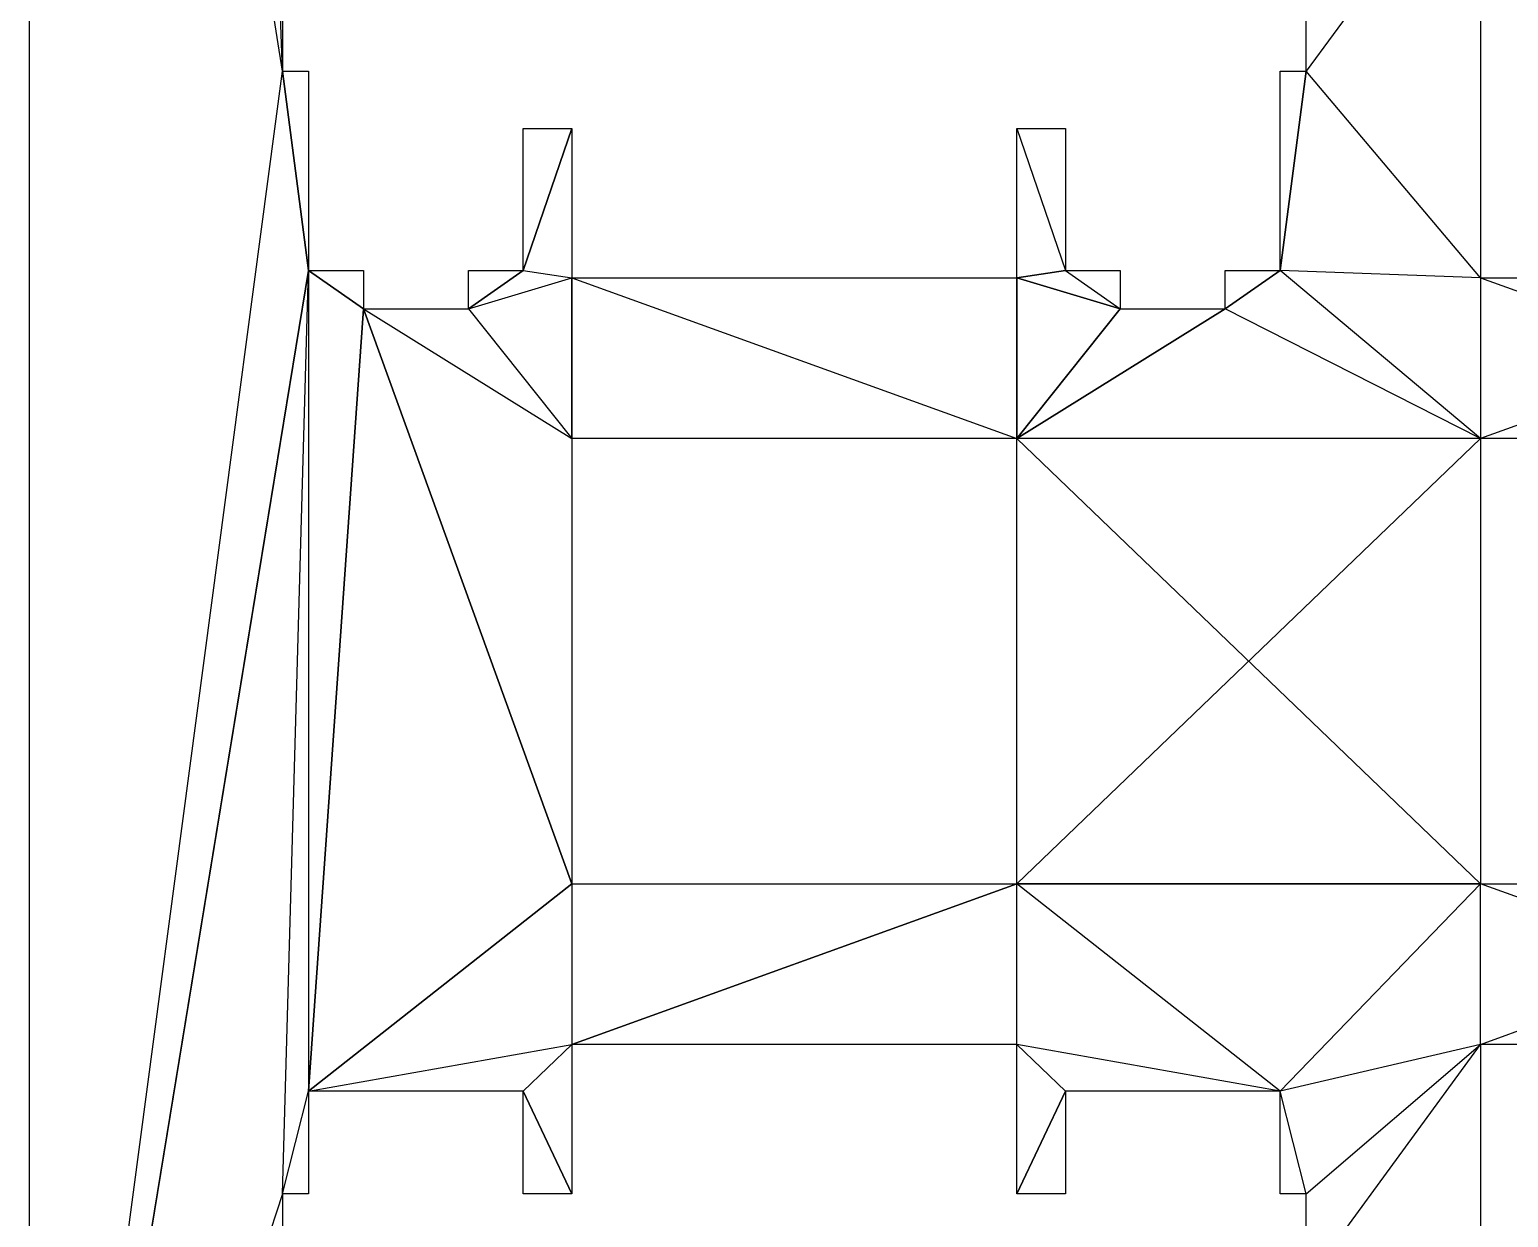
# Model space of a CAD drawing. Extents: x 0 to 157, y -131 to -5.
# Drawn here: x 0 to 44.85, y -95.17 to -59.16 of the extents above; entities that cross this region are included whole.
import ezdxf

# ---------------------------------------------------------------- set-up
doc = ezdxf.new("R2010")
doc.units = 0
doc.layers.add('NewKeebPlate_v2001', color=7, linetype='CONTINUOUS')

msp = doc.modelspace()

# ---------------------------------------------------------------- linework, layer by layer
at = {"layer": 'NewKeebPlate_v2001'}
for p, q in [((7.66642, -60.4162), (0, -10.7)), ((7.66642, -60.4162), (0, -10.7)), ((0, -118.095), (0, -10.7)), ((0, -118.095), (0, -10.7)), ((0, -118.095), (0, -10.7, 1.5)), ((0, -118.095, 1.5), (0, -10.7, 1.5)), ((0, -118.095), (0, -10.7, 1.5)), ((0, -118.095, 1.5), (0, -10.7, 1.5)), ((7.66642, -60.4162, 1.5), (0, -10.7, 1.5)), ((7.66642, -60.4162, 1.5), (0, -10.7, 1.5)), ((7.66642, -60.4162), (7.25754, -48.3139)), ((7.66642, -60.4162), (7.25754, -48.3139)), ((7.66642, -60.4162, 1.5), (7.25754, -48.3139, 1.5)), ((7.66642, -60.4162, 1.5), (7.25754, -48.3139, 1.5)), ((43.9985, -53.1837), (38.7188, -60.4162)), ((43.9985, -53.1837), (38.7188, -60.4162)), ((43.9985, -53.1837, 1.5), (38.7188, -60.4162, 1.5)), ((43.9985, -53.1837, 1.5), (38.7188, -60.4162, 1.5)), ((43.9985, -53.1837), (43.9985, -66.6843)), ((43.9985, -53.1837), (43.9985, -66.6843)), ((43.9985, -53.1837), (43.9985, -66.6843, 1.5)), ((43.9985, -53.1837, 1.5), (43.9985, -66.6843, 1.5)), ((43.9985, -53.1837), (43.9985, -66.6843, 1.5)), ((43.9985, -53.1837, 1.5), (43.9985, -66.6843, 1.5)), ((7.66642, -57.7161), (7.66642, -60.4162)), ((7.66642, -57.7161), (7.66642, -60.4162)), ((7.66642, -57.7161), (7.66642, -60.4162, 1.5)), ((7.66642, -57.7161, 1.5), (7.66642, -60.4162, 1.5)), ((7.66642, -57.7161), (7.66642, -60.4162, 1.5)), ((7.66642, -57.7161, 1.5), (7.66642, -60.4162, 1.5)), ((38.7188, -60.4162), (38.7188, -57.7161)), ((38.7188, -60.4162), (38.7188, -57.7161)), ((38.7188, -60.4162), (38.7188, -57.7161, 1.5)), ((38.7188, -60.4162, 1.5), (38.7188, -57.7161, 1.5)), ((38.7188, -60.4162), (38.7188, -57.7161, 1.5)), ((38.7188, -60.4162, 1.5), (38.7188, -57.7161, 1.5)), ((0, -118.095), (7.66642, -60.4162)), ((0, -118.095), (7.66642, -60.4162)), ((0, -118.095, 1.5), (7.66642, -60.4162, 1.5)), ((0, -118.095, 1.5), (7.66642, -60.4162, 1.5)), ((7.66642, -60.4162), (8.46295, -60.4162)), ((8.46295, -66.4625), (7.66642, -60.4162)), ((8.46295, -66.4625), (7.66642, -60.4162)), ((7.66642, -60.4162, 1.5), (7.66642, -60.4162)), ((7.66642, -60.4162), (8.46295, -60.4162)), ((7.66642, -60.4162), (8.46295, -60.4162, 1.5)), ((7.66642, -60.4162, 1.5), (8.46295, -60.4162, 1.5)), ((7.66642, -60.4162), (8.46295, -60.4162, 1.5)), ((7.66642, -60.4162, 1.5), (7.66642, -60.4162)), ((7.66642, -60.4162, 1.5), (8.46295, -60.4162, 1.5)), ((7.66642, -60.4162, 1.5), (8.46295, -66.4625, 1.5)), ((7.66642, -60.4162, 1.5), (8.46295, -66.4625, 1.5)), ((8.46295, -60.4162), (8.46295, -66.4625)), ((8.46295, -60.4162, 1.5), (8.46295, -60.4162)), ((8.46295, -60.4162), (8.46295, -66.4625)), ((8.46295, -60.4162), (8.46295, -66.4625, 1.5)), ((8.46295, -60.4162, 1.5), (8.46295, -66.4625, 1.5)), ((8.46295, -60.4162), (8.46295, -66.4625, 1.5)), ((8.46295, -60.4162, 1.5), (8.46295, -60.4162)), ((8.46295, -60.4162, 1.5), (8.46295, -66.4625, 1.5)), ((37.9232, -66.4625), (38.7188, -60.4162)), ((37.9232, -66.4625), (38.7188, -60.4162)), ((37.9232, -66.4625), (37.9232, -60.4162)), ((37.9232, -60.4162), (38.7188, -60.4162)), ((37.9232, -60.4162, 1.5), (37.9232, -60.4162)), ((37.9232, -66.4625), (37.9232, -60.4162)), ((37.9232, -66.4625), (37.9232, -60.4162, 1.5)), ((37.9232, -66.4625, 1.5), (37.9232, -60.4162, 1.5)), ((37.9232, -66.4625), (37.9232, -60.4162, 1.5)), ((37.9232, -60.4162), (38.7188, -60.4162)), ((37.9232, -60.4162), (38.7188, -60.4162, 1.5)), ((37.9232, -60.4162, 1.5), (38.7188, -60.4162, 1.5)), ((37.9232, -60.4162), (38.7188, -60.4162, 1.5)), ((37.9232, -60.4162, 1.5), (37.9232, -60.4162)), ((38.7188, -60.4162, 1.5), (37.9232, -66.4625, 1.5)), ((38.7188, -60.4162, 1.5), (37.9232, -66.4625, 1.5)), ((37.9232, -60.4162, 1.5), (38.7188, -60.4162, 1.5)), ((37.9232, -66.4625, 1.5), (37.9232, -60.4162, 1.5)), ((43.9985, -66.6843), (38.7188, -60.4162)), ((43.9985, -66.6843), (38.7188, -60.4162)), ((38.7188, -60.4162, 1.5), (38.7188, -60.4162)), ((38.7188, -60.4162, 1.5), (38.7188, -60.4162)), ((43.9985, -66.6843, 1.5), (38.7188, -60.4162, 1.5)), ((43.9985, -66.6843, 1.5), (38.7188, -60.4162, 1.5)), ((14.9722, -66.4625), (16.4428, -62.152)), ((14.9722, -62.152), (16.4428, -62.152)), ((14.9722, -66.4625), (16.4428, -62.152)), ((14.9722, -66.4625), (14.9722, -62.152)), ((14.9722, -62.152, 1.5), (14.9722, -62.152)), ((14.9722, -66.4625), (14.9722, -62.152)), ((14.9722, -66.4625), (14.9722, -62.152, 1.5)), ((14.9722, -66.4625, 1.5), (14.9722, -62.152, 1.5)), ((14.9722, -66.4625), (14.9722, -62.152, 1.5)), ((14.9722, -62.152), (16.4428, -62.152)), ((14.9722, -62.152), (16.4428, -62.152, 1.5)), ((14.9722, -62.152, 1.5), (16.4428, -62.152, 1.5)), ((14.9722, -62.152), (16.4428, -62.152, 1.5)), ((14.9722, -62.152, 1.5), (14.9722, -62.152)), ((16.4428, -62.152, 1.5), (14.9722, -66.4625, 1.5)), ((16.4428, -62.152, 1.5), (14.9722, -66.4625, 1.5)), ((14.9722, -62.152, 1.5), (16.4428, -62.152, 1.5)), ((14.9722, -66.4625, 1.5), (14.9722, -62.152, 1.5)), ((16.4428, -62.152), (16.4428, -66.6843)), ((16.4428, -62.152, 1.5), (16.4428, -62.152)), ((16.4428, -62.152), (16.4428, -66.6843)), ((16.4428, -62.152), (16.4428, -66.6843, 1.5)), ((16.4428, -62.152, 1.5), (16.4428, -66.6843, 1.5)), ((16.4428, -62.152), (16.4428, -66.6843, 1.5)), ((16.4428, -62.152, 1.5), (16.4428, -62.152)), ((16.4428, -62.152, 1.5), (16.4428, -66.6843, 1.5)), ((29.9434, -62.152), (31.414, -66.4625)), ((29.9434, -66.6843), (29.9434, -62.152)), ((29.9434, -62.152), (31.414, -66.4625)), ((29.9434, -62.152), (31.414, -62.152)), ((29.9434, -62.152, 1.5), (29.9434, -62.152)), ((29.9434, -66.6843), (29.9434, -62.152)), ((29.9434, -66.6843), (29.9434, -62.152, 1.5)), ((29.9434, -66.6843, 1.5), (29.9434, -62.152, 1.5)), ((29.9434, -66.6843), (29.9434, -62.152, 1.5)), ((29.9434, -62.152), (31.414, -62.152)), ((29.9434, -62.152), (31.414, -62.152, 1.5)), ((29.9434, -62.152, 1.5), (31.414, -62.152, 1.5)), ((29.9434, -62.152), (31.414, -62.152, 1.5)), ((29.9434, -62.152, 1.5), (29.9434, -62.152)), ((29.9434, -62.152, 1.5), (31.414, -62.152, 1.5)), ((29.9434, -62.152, 1.5), (31.414, -66.4625, 1.5)), ((29.9434, -62.152, 1.5), (31.414, -66.4625, 1.5)), ((29.9434, -66.6843, 1.5), (29.9434, -62.152, 1.5)), ((31.414, -62.152), (31.414, -66.4625)), ((31.414, -62.152, 1.5), (31.414, -62.152)), ((31.414, -62.152), (31.414, -66.4625)), ((31.414, -62.152), (31.414, -66.4625, 1.5)), ((31.414, -62.152, 1.5), (31.414, -66.4625, 1.5)), ((31.414, -62.152), (31.414, -66.4625, 1.5)), ((31.414, -62.152, 1.5), (31.414, -62.152)), ((31.414, -62.152, 1.5), (31.414, -66.4625, 1.5)), ((0, -118.095), (8.46295, -66.4625)), ((0, -118.095), (8.46295, -66.4625)), ((8.46295, -66.4625, 1.5), (0, -118.095, 1.5)), ((8.46295, -66.4625, 1.5), (0, -118.095, 1.5)), ((7.66642, -94.457), (8.46295, -66.4625)), ((7.66642, -94.457), (8.46295, -66.4625)), ((7.66642, -94.457, 1.5), (8.46295, -66.4625, 1.5)), ((7.66642, -94.457, 1.5), (8.46295, -66.4625, 1.5)), ((8.46295, -66.4625), (8.46295, -91.3422)), ((8.46295, -66.4625), (10.1264, -67.6197)), ((8.46295, -66.4625), (8.46295, -91.3422)), ((8.46295, -66.4625), (10.1264, -67.6197)), ((8.46295, -66.4625), (10.1264, -66.4625)), ((8.46295, -66.4625, 1.5), (8.46295, -66.4625)), ((8.46295, -66.4625), (10.1264, -66.4625)), ((8.46295, -66.4625), (10.1264, -66.4625, 1.5)), ((8.46295, -66.4625, 1.5), (10.1264, -66.4625, 1.5)), ((8.46295, -66.4625), (10.1264, -66.4625, 1.5)), ((8.46295, -66.4625, 1.5), (8.46295, -66.4625)), ((8.46295, -66.4625, 1.5), (8.46295, -91.3422, 1.5)), ((10.1264, -67.6197, 1.5), (8.46295, -66.4625, 1.5)), ((8.46295, -66.4625, 1.5), (10.1264, -66.4625, 1.5)), ((10.1264, -67.6197, 1.5), (8.46295, -66.4625, 1.5)), ((8.46295, -66.4625, 1.5), (8.46295, -91.3422, 1.5)), ((10.1264, -66.4625), (10.1264, -67.6197)), ((10.1264, -66.4625, 1.5), (10.1264, -66.4625)), ((10.1264, -66.4625), (10.1264, -67.6197)), ((10.1264, -66.4625), (10.1264, -67.6197, 1.5)), ((10.1264, -66.4625, 1.5), (10.1264, -67.6197, 1.5)), ((10.1264, -66.4625), (10.1264, -67.6197, 1.5)), ((10.1264, -66.4625, 1.5), (10.1264, -66.4625)), ((10.1264, -66.4625, 1.5), (10.1264, -67.6197, 1.5)), ((13.3087, -67.6197), (14.9722, -66.4625)), ((13.3087, -67.6197), (14.9722, -66.4625)), ((13.3087, -67.6197), (13.3087, -66.4625)), ((13.3087, -66.4625), (14.9722, -66.4625)), ((13.3087, -66.4625, 1.5), (13.3087, -66.4625)), ((13.3087, -67.6197), (13.3087, -66.4625)), ((13.3087, -67.6197), (13.3087, -66.4625, 1.5)), ((13.3087, -67.6197, 1.5), (13.3087, -66.4625, 1.5)), ((13.3087, -67.6197), (13.3087, -66.4625, 1.5)), ((13.3087, -66.4625), (14.9722, -66.4625)), ((13.3087, -66.4625), (14.9722, -66.4625, 1.5)), ((13.3087, -66.4625, 1.5), (14.9722, -66.4625, 1.5)), ((13.3087, -66.4625), (14.9722, -66.4625, 1.5)), ((13.3087, -66.4625, 1.5), (13.3087, -66.4625)), ((14.9722, -66.4625, 1.5), (13.3087, -67.6197, 1.5)), ((14.9722, -66.4625, 1.5), (13.3087, -67.6197, 1.5)), ((13.3087, -66.4625, 1.5), (14.9722, -66.4625, 1.5)), ((13.3087, -67.6197, 1.5), (13.3087, -66.4625, 1.5)), ((13.3087, -67.6197), (16.4428, -66.6843)), ((13.3087, -67.6197), (16.4428, -66.6843)), ((13.3087, -67.6197, 1.5), (16.4428, -66.6843, 1.5)), ((13.3087, -67.6197, 1.5), (16.4428, -66.6843, 1.5)), ((14.9722, -66.4625), (16.4428, -66.6843)), ((14.9722, -66.4625), (16.4428, -66.6843)), ((14.9722, -66.4625, 1.5), (14.9722, -66.4625)), ((14.9722, -66.4625, 1.5), (14.9722, -66.4625)), ((14.9722, -66.4625, 1.5), (16.4428, -66.6843, 1.5)), ((14.9722, -66.4625, 1.5), (16.4428, -66.6843, 1.5)), ((16.4428, -66.6843), (16.4418, -71.5542)), ((16.4428, -66.6843), (16.4418, -71.5542)), ((16.4418, -71.5542, 1.5), (16.4428, -66.6843, 1.5)), ((16.4418, -71.5542, 1.5), (16.4428, -66.6843, 1.5)), ((16.4428, -66.6843), (29.9424, -71.5542)), ((16.4428, -66.6843), (29.9424, -71.5542)), ((16.4428, -66.6843), (29.9434, -66.6843)), ((16.4428, -66.6843, 1.5), (16.4428, -66.6843)), ((16.4428, -66.6843), (29.9434, -66.6843)), ((16.4428, -66.6843), (29.9434, -66.6843, 1.5)), ((16.4428, -66.6843, 1.5), (29.9434, -66.6843, 1.5)), ((16.4428, -66.6843), (29.9434, -66.6843, 1.5)), ((16.4428, -66.6843, 1.5), (16.4428, -66.6843)), ((16.4428, -66.6843, 1.5), (29.9424, -71.5542, 1.5)), ((16.4428, -66.6843, 1.5), (29.9434, -66.6843, 1.5)), ((16.4428, -66.6843, 1.5), (29.9424, -71.5542, 1.5)), ((29.9424, -71.5542), (29.9434, -66.6843)), ((29.9424, -71.5542), (29.9434, -66.6843)), ((29.9434, -66.6843, 1.5), (29.9424, -71.5542, 1.5)), ((29.9434, -66.6843, 1.5), (29.9424, -71.5542, 1.5)), ((29.9434, -66.6843), (31.414, -66.4625)), ((29.9434, -66.6843), (31.414, -66.4625)), ((31.414, -66.4625, 1.5), (29.9434, -66.6843, 1.5)), ((31.414, -66.4625, 1.5), (29.9434, -66.6843, 1.5)), ((29.9434, -66.6843), (33.0775, -67.6197)), ((29.9434, -66.6843), (33.0775, -67.6197)), ((29.9434, -66.6843, 1.5), (29.9434, -66.6843)), ((29.9434, -66.6843, 1.5), (29.9434, -66.6843)), ((33.0775, -67.6197, 1.5), (29.9434, -66.6843, 1.5)), ((33.0775, -67.6197, 1.5), (29.9434, -66.6843, 1.5)), ((31.414, -66.4625), (33.0775, -67.6197)), ((31.414, -66.4625), (33.0775, -67.6197)), ((31.414, -66.4625), (33.0775, -66.4625)), ((31.414, -66.4625, 1.5), (31.414, -66.4625)), ((31.414, -66.4625), (33.0775, -66.4625)), ((31.414, -66.4625), (33.0775, -66.4625, 1.5)), ((31.414, -66.4625, 1.5), (33.0775, -66.4625, 1.5)), ((31.414, -66.4625), (33.0775, -66.4625, 1.5)), ((31.414, -66.4625, 1.5), (31.414, -66.4625)), ((31.414, -66.4625, 1.5), (33.0775, -66.4625, 1.5)), ((31.414, -66.4625, 1.5), (33.0775, -67.6197, 1.5)), ((31.414, -66.4625, 1.5), (33.0775, -67.6197, 1.5)), ((33.0775, -66.4625), (33.0775, -67.6197)), ((33.0775, -66.4625, 1.5), (33.0775, -66.4625)), ((33.0775, -66.4625), (33.0775, -67.6197)), ((33.0775, -66.4625), (33.0775, -67.6197, 1.5)), ((33.0775, -66.4625, 1.5), (33.0775, -67.6197, 1.5)), ((33.0775, -66.4625), (33.0775, -67.6197, 1.5)), ((33.0775, -66.4625, 1.5), (33.0775, -66.4625)), ((33.0775, -66.4625, 1.5), (33.0775, -67.6197, 1.5)), ((36.2597, -67.6197), (37.9232, -66.4625)), ((36.2597, -67.6197), (37.9232, -66.4625)), ((36.2597, -67.6197), (36.2597, -66.4625)), ((36.2597, -66.4625), (37.9232, -66.4625)), ((36.2597, -66.4625, 1.5), (36.2597, -66.4625)), ((36.2597, -67.6197), (36.2597, -66.4625)), ((36.2597, -67.6197), (36.2597, -66.4625, 1.5)), ((36.2597, -67.6197, 1.5), (36.2597, -66.4625, 1.5)), ((36.2597, -67.6197), (36.2597, -66.4625, 1.5)), ((36.2597, -66.4625), (37.9232, -66.4625)), ((36.2597, -66.4625), (37.9232, -66.4625, 1.5)), ((36.2597, -66.4625, 1.5), (37.9232, -66.4625, 1.5)), ((36.2597, -66.4625), (37.9232, -66.4625, 1.5)), ((36.2597, -66.4625, 1.5), (36.2597, -66.4625)), ((37.9232, -66.4625, 1.5), (36.2597, -67.6197, 1.5)), ((36.2597, -67.6197, 1.5), (36.2597, -66.4625, 1.5)), ((37.9232, -66.4625, 1.5), (36.2597, -67.6197, 1.5)), ((36.2597, -66.4625, 1.5), (37.9232, -66.4625, 1.5)), ((43.9985, -66.6843), (37.9232, -66.4625)), ((43.9985, -71.5542), (37.9232, -66.4625)), ((43.9985, -66.6843), (37.9232, -66.4625)), ((43.9985, -71.5542), (37.9232, -66.4625)), ((37.9232, -66.4625, 1.5), (37.9232, -66.4625)), ((37.9232, -66.4625, 1.5), (37.9232, -66.4625)), ((43.9985, -71.5542, 1.5), (37.9232, -66.4625, 1.5)), ((43.9985, -71.5542, 1.5), (37.9232, -66.4625, 1.5)), ((43.9985, -66.6843, 1.5), (37.9232, -66.4625, 1.5)), ((43.9985, -66.6843, 1.5), (37.9232, -66.4625, 1.5)), ((43.9985, -66.6843), (43.9985, -71.5542)), ((43.9985, -66.6843), (43.9985, -71.5542)), ((43.9985, -66.6843), (57.4991, -66.6843)), ((57.4991, -66.6843), (43.9985, -71.5542)), ((57.4991, -66.6843), (43.9985, -71.5542)), ((43.9985, -66.6843, 1.5), (43.9985, -66.6843)), ((43.9985, -66.6843), (57.4991, -66.6843)), ((43.9985, -66.6843), (57.4991, -66.6843, 1.5)), ((43.9985, -66.6843, 1.5), (57.4991, -66.6843, 1.5)), ((43.9985, -66.6843), (57.4991, -66.6843, 1.5)), ((43.9985, -66.6843, 1.5), (43.9985, -66.6843)), ((43.9985, -66.6843, 1.5), (57.4991, -66.6843, 1.5)), ((43.9985, -66.6843, 1.5), (57.4991, -71.5542, 1.5)), ((43.9985, -66.6843, 1.5), (57.4991, -71.5542, 1.5)), ((43.9985, -66.6843, 1.5), (43.9985, -71.5542, 1.5)), ((43.9985, -66.6843, 1.5), (43.9985, -71.5542, 1.5)), ((8.46295, -91.3422), (10.1264, -67.6197)), ((8.46295, -91.3422), (10.1264, -67.6197)), ((10.1264, -67.6197, 1.5), (8.46295, -91.3422, 1.5)), ((10.1264, -67.6197, 1.5), (8.46295, -91.3422, 1.5)), ((10.1264, -67.6197), (16.4418, -85.0548)), ((10.1264, -67.6197), (16.4418, -85.0548)), ((10.1264, -67.6197), (16.4418, -71.5542)), ((10.1264, -67.6197), (16.4418, -71.5542)), ((10.1264, -67.6197), (13.3087, -67.6197)), ((10.1264, -67.6197, 1.5), (10.1264, -67.6197)), ((10.1264, -67.6197), (13.3087, -67.6197)), ((10.1264, -67.6197), (13.3087, -67.6197, 1.5)), ((10.1264, -67.6197, 1.5), (13.3087, -67.6197, 1.5)), ((10.1264, -67.6197), (13.3087, -67.6197, 1.5)), ((10.1264, -67.6197, 1.5), (10.1264, -67.6197)), ((16.4418, -85.0548, 1.5), (10.1264, -67.6197, 1.5)), ((10.1264, -67.6197, 1.5), (16.4418, -71.5542, 1.5)), ((10.1264, -67.6197, 1.5), (13.3087, -67.6197, 1.5)), ((10.1264, -67.6197, 1.5), (16.4418, -71.5542, 1.5)), ((16.4418, -85.0548, 1.5), (10.1264, -67.6197, 1.5)), ((13.3087, -67.6197), (16.4418, -71.5542)), ((13.3087, -67.6197), (16.4418, -71.5542)), ((13.3087, -67.6197, 1.5), (13.3087, -67.6197)), ((13.3087, -67.6197, 1.5), (13.3087, -67.6197)), ((13.3087, -67.6197, 1.5), (16.4418, -71.5542, 1.5)), ((13.3087, -67.6197, 1.5), (16.4418, -71.5542, 1.5)), ((29.9424, -71.5542), (36.2597, -67.6197)), ((29.9424, -71.5542), (36.2597, -67.6197)), ((29.9424, -71.5542), (33.0775, -67.6197)), ((29.9424, -71.5542), (33.0775, -67.6197)), ((36.2597, -67.6197, 1.5), (29.9424, -71.5542, 1.5)), ((36.2597, -67.6197, 1.5), (29.9424, -71.5542, 1.5)), ((33.0775, -67.6197, 1.5), (29.9424, -71.5542, 1.5)), ((33.0775, -67.6197, 1.5), (29.9424, -71.5542, 1.5)), ((33.0775, -67.6197), (36.2597, -67.6197)), ((33.0775, -67.6197, 1.5), (33.0775, -67.6197)), ((33.0775, -67.6197), (36.2597, -67.6197)), ((33.0775, -67.6197), (36.2597, -67.6197, 1.5)), ((33.0775, -67.6197, 1.5), (36.2597, -67.6197, 1.5)), ((33.0775, -67.6197), (36.2597, -67.6197, 1.5)), ((33.0775, -67.6197, 1.5), (33.0775, -67.6197)), ((33.0775, -67.6197, 1.5), (36.2597, -67.6197, 1.5)), ((43.9985, -71.5542), (36.2597, -67.6197)), ((43.9985, -71.5542), (36.2597, -67.6197)), ((36.2597, -67.6197, 1.5), (36.2597, -67.6197)), ((36.2597, -67.6197, 1.5), (36.2597, -67.6197)), ((43.9985, -71.5542, 1.5), (36.2597, -67.6197, 1.5)), ((43.9985, -71.5542, 1.5), (36.2597, -67.6197, 1.5)), ((16.4418, -71.5542), (16.4418, -85.0548)), ((29.9424, -71.5542), (16.4418, -71.5542)), ((16.4418, -71.5542), (16.4418, -85.0548)), ((16.4418, -71.5542), (16.4418, -85.0548, 1.5)), ((16.4418, -71.5542, 1.5), (16.4418, -85.0548, 1.5)), ((16.4418, -71.5542), (16.4418, -85.0548, 1.5)), ((16.4418, -71.5542), (16.4418, -71.5542, 1.5)), ((16.4418, -71.5542), (16.4418, -71.5542, 1.5)), ((29.9424, -71.5542), (16.4418, -71.5542)), ((29.9424, -71.5542), (16.4418, -71.5542, 1.5)), ((29.9424, -71.5542, 1.5), (16.4418, -71.5542, 1.5)), ((29.9424, -71.5542), (16.4418, -71.5542, 1.5)), ((16.4418, -71.5542, 1.5), (16.4418, -85.0548, 1.5)), ((29.9424, -71.5542, 1.5), (16.4418, -71.5542, 1.5)), ((43.9985, -71.5542), (29.9424, -71.5542)), ((29.9424, -85.0548), (29.9424, -71.5542)), ((43.9985, -71.5542), (29.9424, -71.5542)), ((43.9985, -71.5542), (29.9424, -85.0548)), ((43.9985, -71.5542), (29.9424, -85.0548)), ((29.9424, -71.5542, 1.5), (29.9424, -71.5542)), ((29.9424, -85.0548), (29.9424, -71.5542)), ((29.9424, -85.0548), (29.9424, -71.5542, 1.5)), ((29.9424, -85.0548, 1.5), (29.9424, -71.5542, 1.5)), ((29.9424, -85.0548), (29.9424, -71.5542, 1.5)), ((29.9424, -71.5542, 1.5), (29.9424, -71.5542)), ((29.9424, -85.0548, 1.5), (29.9424, -71.5542, 1.5)), ((43.9985, -85.0548, 1.5), (29.9424, -71.5542, 1.5)), ((43.9985, -71.5542, 1.5), (29.9424, -71.5542, 1.5)), ((43.9985, -85.0548, 1.5), (29.9424, -71.5542, 1.5)), ((43.9985, -71.5542, 1.5), (29.9424, -71.5542, 1.5)), ((57.4991, -71.5542), (43.9985, -71.5542)), ((43.9985, -71.5542), (43.9985, -85.0548)), ((43.9985, -71.5542), (43.9985, -85.0548)), ((43.9985, -71.5542), (43.9985, -85.0548, 1.5)), ((43.9985, -71.5542, 1.5), (43.9985, -85.0548, 1.5)), ((43.9985, -71.5542), (43.9985, -85.0548, 1.5)), ((43.9985, -71.5542), (43.9985, -71.5542, 1.5)), ((43.9985, -71.5542), (43.9985, -71.5542, 1.5)), ((57.4991, -71.5542), (43.9985, -71.5542)), ((57.4991, -71.5542), (43.9985, -71.5542, 1.5)), ((57.4991, -71.5542, 1.5), (43.9985, -71.5542, 1.5)), ((57.4991, -71.5542), (43.9985, -71.5542, 1.5)), ((43.9985, -71.5542, 1.5), (43.9985, -85.0548, 1.5)), ((57.4991, -71.5542, 1.5), (43.9985, -71.5542, 1.5)), ((8.46295, -91.3422), (16.4418, -85.0548)), ((8.46295, -91.3422), (16.4418, -85.0548)), ((16.4418, -85.0548, 1.5), (8.46295, -91.3422, 1.5)), ((16.4418, -85.0548, 1.5), (8.46295, -91.3422, 1.5)), ((16.4418, -85.0548), (16.4428, -89.9247)), ((16.4418, -85.0548), (16.4428, -89.9247)), ((16.4418, -85.0548), (29.9424, -85.0548)), ((16.4418, -85.0548, 1.5), (16.4418, -85.0548)), ((16.4418, -85.0548), (29.9424, -85.0548)), ((16.4418, -85.0548), (29.9424, -85.0548, 1.5)), ((16.4418, -85.0548, 1.5), (29.9424, -85.0548, 1.5)), ((16.4418, -85.0548), (29.9424, -85.0548, 1.5)), ((16.4418, -85.0548, 1.5), (16.4418, -85.0548)), ((16.4418, -85.0548, 1.5), (16.4428, -89.9247, 1.5)), ((16.4418, -85.0548, 1.5), (29.9424, -85.0548, 1.5)), ((16.4418, -85.0548, 1.5), (16.4428, -89.9247, 1.5)), ((16.4428, -89.9247), (29.9424, -85.0548)), ((16.4428, -89.9247), (29.9424, -85.0548)), ((29.9424, -85.0548, 1.5), (16.4428, -89.9247, 1.5)), ((29.9424, -85.0548, 1.5), (16.4428, -89.9247, 1.5)), ((29.9424, -85.0548), (43.9985, -85.0548)), ((37.9232, -91.3422), (29.9424, -85.0548)), ((29.9434, -89.9247), (29.9424, -85.0548)), ((37.9232, -91.3422), (29.9424, -85.0548)), ((29.9434, -89.9247), (29.9424, -85.0548)), ((29.9424, -85.0548), (43.9985, -85.0548)), ((29.9424, -85.0548, 1.5), (29.9424, -85.0548)), ((29.9424, -85.0548, 1.5), (29.9424, -85.0548)), ((29.9434, -89.9247, 1.5), (29.9424, -85.0548, 1.5)), ((29.9434, -89.9247, 1.5), (29.9424, -85.0548, 1.5)), ((37.9232, -91.3422, 1.5), (29.9424, -85.0548, 1.5)), ((43.9985, -85.0548, 1.5), (29.9424, -85.0548, 1.5)), ((37.9232, -91.3422, 1.5), (29.9424, -85.0548, 1.5)), ((43.9985, -85.0548, 1.5), (29.9424, -85.0548, 1.5)), ((37.9232, -91.3422), (43.9985, -85.0548)), ((37.9232, -91.3422), (43.9985, -85.0548)), ((37.9232, -91.3422, 1.5), (43.9985, -85.0548, 1.5)), ((37.9232, -91.3422, 1.5), (43.9985, -85.0548, 1.5)), ((43.9985, -89.9247), (57.4991, -85.0548)), ((43.9985, -85.0548), (57.4991, -85.0548)), ((43.9985, -89.9247), (57.4991, -85.0548)), ((43.9985, -89.9247), (43.9985, -85.0548)), ((43.9985, -89.9247), (43.9985, -85.0548)), ((43.9985, -85.0548, 1.5), (43.9985, -85.0548)), ((43.9985, -85.0548), (57.4991, -85.0548)), ((43.9985, -85.0548), (57.4991, -85.0548, 1.5)), ((43.9985, -85.0548, 1.5), (57.4991, -85.0548, 1.5)), ((43.9985, -85.0548), (57.4991, -85.0548, 1.5)), ((43.9985, -85.0548, 1.5), (43.9985, -85.0548)), ((43.9985, -89.9247, 1.5), (43.9985, -85.0548, 1.5)), ((57.4991, -89.9247, 1.5), (43.9985, -85.0548, 1.5)), ((43.9985, -89.9247, 1.5), (43.9985, -85.0548, 1.5)), ((43.9985, -85.0548, 1.5), (57.4991, -85.0548, 1.5)), ((57.4991, -89.9247, 1.5), (43.9985, -85.0548, 1.5)), ((8.46295, -91.3422), (16.4428, -89.9247)), ((8.46295, -91.3422), (16.4428, -89.9247)), ((8.46295, -91.3422, 1.5), (16.4428, -89.9247, 1.5)), ((8.46295, -91.3422, 1.5), (16.4428, -89.9247, 1.5)), ((14.9722, -91.3422), (16.4428, -89.9247)), ((14.9722, -91.3422), (16.4428, -89.9247)), ((14.9722, -91.3422, 1.5), (16.4428, -89.9247, 1.5)), ((14.9722, -91.3422, 1.5), (16.4428, -89.9247, 1.5)), ((16.4428, -89.9247), (16.4428, -94.457)), ((29.9434, -89.9247), (16.4428, -89.9247)), ((16.4428, -89.9247), (16.4428, -94.457)), ((16.4428, -89.9247), (16.4428, -94.457, 1.5)), ((16.4428, -89.9247, 1.5), (16.4428, -94.457, 1.5)), ((16.4428, -89.9247), (16.4428, -94.457, 1.5)), ((16.4428, -89.9247), (16.4428, -89.9247, 1.5)), ((16.4428, -89.9247), (16.4428, -89.9247, 1.5)), ((29.9434, -89.9247), (16.4428, -89.9247)), ((29.9434, -89.9247), (16.4428, -89.9247, 1.5)), ((29.9434, -89.9247, 1.5), (16.4428, -89.9247, 1.5)), ((29.9434, -89.9247), (16.4428, -89.9247, 1.5)), ((29.9434, -89.9247, 1.5), (16.4428, -89.9247, 1.5)), ((16.4428, -89.9247, 1.5), (16.4428, -94.457, 1.5)), ((37.9232, -91.3422), (29.9434, -89.9247)), ((37.9232, -91.3422), (29.9434, -89.9247)), ((31.414, -91.3422), (29.9434, -89.9247)), ((29.9434, -94.457), (29.9434, -89.9247)), ((31.414, -91.3422), (29.9434, -89.9247)), ((29.9434, -89.9247, 1.5), (29.9434, -89.9247)), ((29.9434, -94.457), (29.9434, -89.9247)), ((29.9434, -94.457), (29.9434, -89.9247, 1.5)), ((29.9434, -94.457, 1.5), (29.9434, -89.9247, 1.5)), ((29.9434, -94.457), (29.9434, -89.9247, 1.5)), ((29.9434, -89.9247, 1.5), (29.9434, -89.9247)), ((29.9434, -94.457, 1.5), (29.9434, -89.9247, 1.5)), ((31.414, -91.3422, 1.5), (29.9434, -89.9247, 1.5)), ((37.9232, -91.3422, 1.5), (29.9434, -89.9247, 1.5)), ((31.414, -91.3422, 1.5), (29.9434, -89.9247, 1.5)), ((37.9232, -91.3422, 1.5), (29.9434, -89.9247, 1.5)), ((43.9985, -89.9247), (37.9232, -91.3422)), ((43.9985, -89.9247), (37.9232, -91.3422)), ((43.9985, -89.9247, 1.5), (37.9232, -91.3422, 1.5)), ((43.9985, -89.9247, 1.5), (37.9232, -91.3422, 1.5)), ((38.7188, -94.457), (43.9985, -89.9247)), ((38.7188, -97.1571), (43.9985, -89.9247)), ((38.7188, -94.457), (43.9985, -89.9247)), ((38.7188, -97.1571), (43.9985, -89.9247)), ((38.7188, -94.457, 1.5), (43.9985, -89.9247, 1.5)), ((38.7188, -94.457, 1.5), (43.9985, -89.9247, 1.5)), ((38.7188, -97.1571, 1.5), (43.9985, -89.9247, 1.5)), ((38.7188, -97.1571, 1.5), (43.9985, -89.9247, 1.5)), ((57.4991, -89.9247), (43.9985, -89.9247)), ((43.9985, -89.9247), (43.9985, -103.425)), ((43.9985, -89.9247), (43.9985, -103.425)), ((43.9985, -89.9247), (43.9985, -103.425, 1.5)), ((43.9985, -89.9247, 1.5), (43.9985, -103.425, 1.5)), ((43.9985, -89.9247), (43.9985, -103.425, 1.5)), ((43.9985, -89.9247), (43.9985, -89.9247, 1.5)), ((43.9985, -89.9247), (43.9985, -89.9247, 1.5)), ((57.4991, -89.9247), (43.9985, -89.9247)), ((57.4991, -89.9247), (43.9985, -89.9247, 1.5)), ((57.4991, -89.9247, 1.5), (43.9985, -89.9247, 1.5)), ((57.4991, -89.9247), (43.9985, -89.9247, 1.5)), ((57.4991, -89.9247, 1.5), (43.9985, -89.9247, 1.5)), ((43.9985, -89.9247, 1.5), (43.9985, -103.425, 1.5)), ((7.66642, -94.457), (8.46295, -91.3422)), ((7.66642, -94.457), (8.46295, -91.3422)), ((7.66642, -94.457, 1.5), (8.46295, -91.3422, 1.5)), ((7.66642, -94.457, 1.5), (8.46295, -91.3422, 1.5)), ((14.9722, -91.3422), (8.46295, -91.3422)), ((8.46295, -91.3422), (8.46295, -94.457)), ((8.46295, -91.3422, 1.5), (8.46295, -91.3422)), ((14.9722, -91.3422), (8.46295, -91.3422)), ((14.9722, -91.3422), (8.46295, -91.3422, 1.5)), ((14.9722, -91.3422, 1.5), (8.46295, -91.3422, 1.5)), ((14.9722, -91.3422), (8.46295, -91.3422, 1.5)), ((8.46295, -91.3422), (8.46295, -94.457)), ((8.46295, -91.3422), (8.46295, -94.457, 1.5)), ((8.46295, -91.3422, 1.5), (8.46295, -94.457, 1.5)), ((8.46295, -91.3422), (8.46295, -94.457, 1.5)), ((8.46295, -91.3422, 1.5), (8.46295, -91.3422)), ((8.46295, -91.3422, 1.5), (8.46295, -94.457, 1.5)), ((14.9722, -91.3422, 1.5), (8.46295, -91.3422, 1.5)), ((16.4428, -94.457), (14.9722, -91.3422)), ((16.4428, -94.457), (14.9722, -91.3422)), ((14.9722, -94.457), (14.9722, -91.3422)), ((14.9722, -91.3422, 1.5), (14.9722, -91.3422)), ((14.9722, -94.457), (14.9722, -91.3422)), ((14.9722, -94.457), (14.9722, -91.3422, 1.5)), ((14.9722, -94.457, 1.5), (14.9722, -91.3422, 1.5)), ((14.9722, -94.457), (14.9722, -91.3422, 1.5)), ((14.9722, -91.3422, 1.5), (14.9722, -91.3422)), ((14.9722, -91.3422, 1.5), (16.4428, -94.457, 1.5)), ((14.9722, -91.3422, 1.5), (16.4428, -94.457, 1.5)), ((14.9722, -94.457, 1.5), (14.9722, -91.3422, 1.5)), ((31.414, -91.3422), (29.9434, -94.457)), ((31.414, -91.3422), (29.9434, -94.457)), ((29.9434, -94.457, 1.5), (31.414, -91.3422, 1.5)), ((29.9434, -94.457, 1.5), (31.414, -91.3422, 1.5)), ((37.9232, -91.3422), (31.414, -91.3422)), ((31.414, -91.3422), (31.414, -94.457)), ((31.414, -91.3422, 1.5), (31.414, -91.3422)), ((37.9232, -91.3422), (31.414, -91.3422)), ((37.9232, -91.3422), (31.414, -91.3422, 1.5)), ((37.9232, -91.3422, 1.5), (31.414, -91.3422, 1.5)), ((37.9232, -91.3422), (31.414, -91.3422, 1.5)), ((31.414, -91.3422), (31.414, -94.457)), ((31.414, -91.3422), (31.414, -94.457, 1.5)), ((31.414, -91.3422, 1.5), (31.414, -94.457, 1.5)), ((31.414, -91.3422), (31.414, -94.457, 1.5)), ((31.414, -91.3422, 1.5), (31.414, -91.3422)), ((37.9232, -91.3422, 1.5), (31.414, -91.3422, 1.5)), ((31.414, -91.3422, 1.5), (31.414, -94.457, 1.5)), ((38.7188, -94.457), (37.9232, -91.3422)), ((37.9232, -94.457), (37.9232, -91.3422)), ((38.7188, -94.457), (37.9232, -91.3422)), ((37.9232, -91.3422, 1.5), (37.9232, -91.3422)), ((37.9232, -94.457), (37.9232, -91.3422)), ((37.9232, -94.457), (37.9232, -91.3422, 1.5)), ((37.9232, -94.457, 1.5), (37.9232, -91.3422, 1.5)), ((37.9232, -94.457), (37.9232, -91.3422, 1.5)), ((37.9232, -91.3422, 1.5), (37.9232, -91.3422)), ((37.9232, -94.457, 1.5), (37.9232, -91.3422, 1.5)), ((38.7188, -94.457, 1.5), (37.9232, -91.3422, 1.5)), ((38.7188, -94.457, 1.5), (37.9232, -91.3422, 1.5)), ((7.66642, -94.457), (0, -118.095)), ((7.66642, -94.457), (0, -118.095)), ((7.66642, -94.457, 1.5), (0, -118.095, 1.5)), ((7.66642, -94.457, 1.5), (0, -118.095, 1.5)), ((8.46295, -94.457), (7.66642, -94.457)), ((7.66642, -94.457), (7.66642, -97.1571)), ((7.66642, -94.457, 1.5), (7.66642, -94.457)), ((8.46295, -94.457), (7.66642, -94.457)), ((8.46295, -94.457), (7.66642, -94.457, 1.5)), ((8.46295, -94.457, 1.5), (7.66642, -94.457, 1.5)), ((8.46295, -94.457), (7.66642, -94.457, 1.5)), ((7.66642, -94.457), (7.66642, -97.1571)), ((7.66642, -94.457), (7.66642, -97.1571, 1.5)), ((7.66642, -94.457, 1.5), (7.66642, -97.1571, 1.5)), ((7.66642, -94.457), (7.66642, -97.1571, 1.5)), ((7.66642, -94.457, 1.5), (7.66642, -94.457)), ((7.66642, -94.457, 1.5), (7.66642, -97.1571, 1.5)), ((8.46295, -94.457, 1.5), (7.66642, -94.457, 1.5)), ((8.46295, -94.457, 1.5), (8.46295, -94.457)), ((8.46295, -94.457, 1.5), (8.46295, -94.457)), ((16.4428, -94.457), (14.9722, -94.457)), ((14.9722, -94.457, 1.5), (14.9722, -94.457)), ((16.4428, -94.457), (14.9722, -94.457)), ((16.4428, -94.457), (14.9722, -94.457, 1.5)), ((16.4428, -94.457, 1.5), (14.9722, -94.457, 1.5)), ((16.4428, -94.457), (14.9722, -94.457, 1.5)), ((14.9722, -94.457, 1.5), (14.9722, -94.457)), ((16.4428, -94.457, 1.5), (14.9722, -94.457, 1.5)), ((16.4428, -94.457, 1.5), (16.4428, -94.457)), ((16.4428, -94.457, 1.5), (16.4428, -94.457)), ((31.414, -94.457), (29.9434, -94.457)), ((29.9434, -94.457, 1.5), (29.9434, -94.457)), ((31.414, -94.457), (29.9434, -94.457)), ((31.414, -94.457), (29.9434, -94.457, 1.5)), ((31.414, -94.457, 1.5), (29.9434, -94.457, 1.5)), ((31.414, -94.457), (29.9434, -94.457, 1.5)), ((29.9434, -94.457, 1.5), (29.9434, -94.457)), ((31.414, -94.457, 1.5), (29.9434, -94.457, 1.5)), ((31.414, -94.457, 1.5), (31.414, -94.457)), ((31.414, -94.457, 1.5), (31.414, -94.457)), ((38.7188, -94.457), (37.9232, -94.457)), ((37.9232, -94.457, 1.5), (37.9232, -94.457)), ((38.7188, -94.457), (37.9232, -94.457)), ((38.7188, -94.457), (37.9232, -94.457, 1.5)), ((38.7188, -94.457, 1.5), (37.9232, -94.457, 1.5)), ((38.7188, -94.457), (37.9232, -94.457, 1.5)), ((37.9232, -94.457, 1.5), (37.9232, -94.457)), ((38.7188, -94.457, 1.5), (37.9232, -94.457, 1.5)), ((38.7188, -97.1571), (38.7188, -94.457)), ((38.7188, -94.457, 1.5), (38.7188, -94.457)), ((38.7188, -97.1571), (38.7188, -94.457)), ((38.7188, -97.1571), (38.7188, -94.457, 1.5)), ((38.7188, -97.1571, 1.5), (38.7188, -94.457, 1.5)), ((38.7188, -97.1571), (38.7188, -94.457, 1.5)), ((38.7188, -94.457, 1.5), (38.7188, -94.457)), ((38.7188, -97.1571, 1.5), (38.7188, -94.457, 1.5))]:
    msp.add_line(p, q, dxfattribs=at)

doc.saveas('drawing.dxf')
